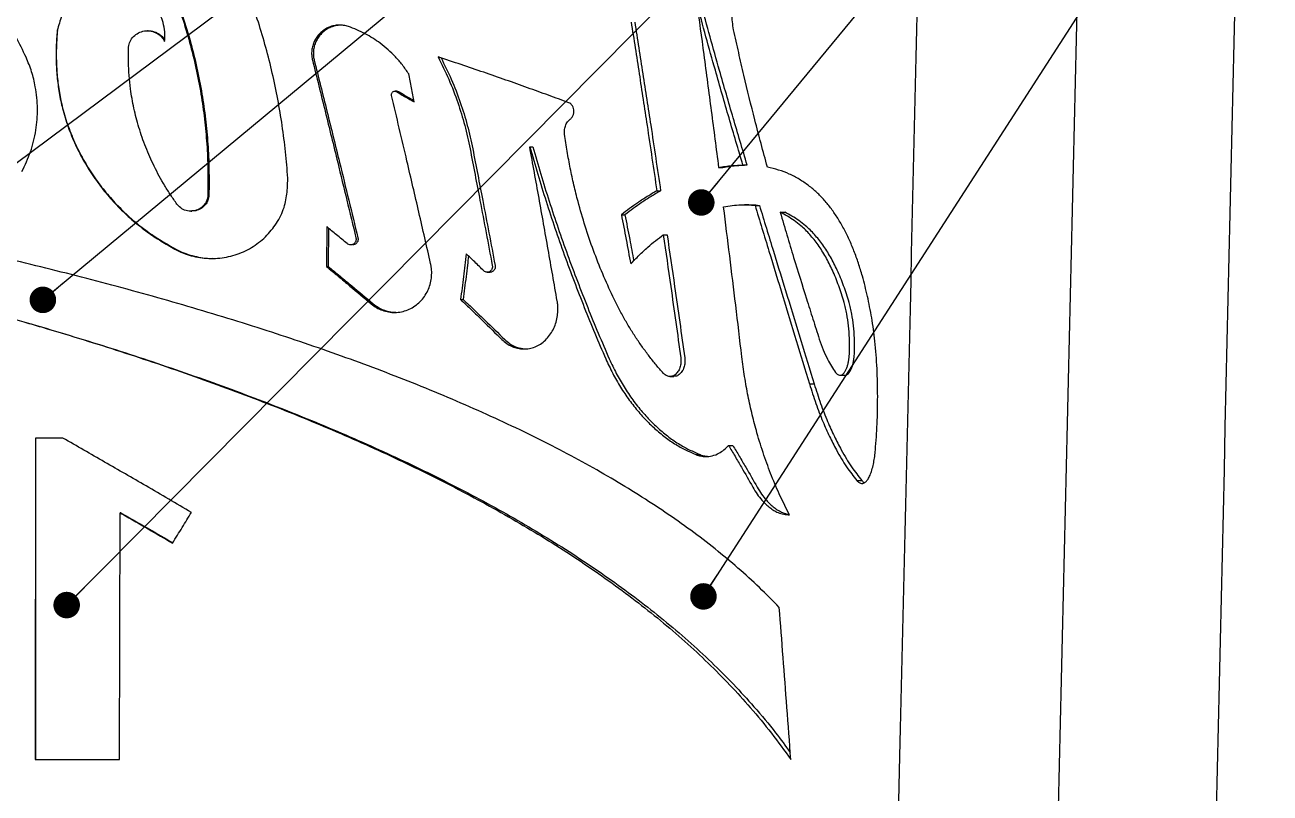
# Model space of a CAD drawing. Header units: millimetres. Extents: x 8 to 871, y 8 to 585.
# Drawn here: x 117.36 to 164.28, y 249.87 to 278.83 of the extents above; entities that cross this region are included whole.
import ezdxf

# ---------------------------------------------------------------- set-up
doc = ezdxf.new("R2010")
doc.units = ezdxf.units.MM
doc.layers.add('OUTLINE', color=7, linetype='Continuous', lineweight=25)
doc.layers.add('TEXT', color=2, linetype='Continuous')
doc.dimstyles.new('SLDDIMSTYLE19', dxfattribs={"dimtxt": 0.18, "dimasz": 1, "dimexe": 0, "dimexo": 0.0625, "dimgap": 0, "dimtad": 0, "dimtih": 1, "dimtoh": 1, "dimdec": 0, "dimrnd": 1e-09, "dimzin": 0, "dimdsep": 46, "dimtxsty": 'Standard', "dimblk1": 'DOT', "dimblk2": 'DOT', "dimsah": 1, "dimcen": 0.09, "dimadec": 0, "dimazin": 0, "dimtfac": 1, "dimtdec": 0, "dimtofl": 0, "dimtmove": 0, "dimatfit": 3, "dimldrblk": 'DOT', "dimfxl": 0, "dimfrac": 2, "dimtolj": 1, "dimtzin": 0, "dimarcsym": 0})

# ---------------------------------------------------------------- blocks, each defined once
blk = doc.blocks.new('_Dot')
at = {"color": 0, "linetype": 'ByBlock', "lineweight": -2}
blk.add_line((-0.5, 0), (-1, 0), dxfattribs=at)
at = {"color": 0, "linetype": 'ByBlock', "const_width": 0.5}
blk.add_lwpolyline([(-0.25, 0, 1), (0.25, 0, 1)], format="xyb", close=True, dxfattribs=at)

msp = doc.modelspace()

# ---------------------------------------------------------------- linework, layer by layer
at = {"layer": 'OUTLINE'}
for p, q in [((118.57731, 278.62098), (118.58456, 278.62098)), ((122.00108, 278.60653), (121.97334, 278.60653)), ((131.37765, 276.329), (131.30464, 276.329)), ((131.35332, 276.31349), (131.43679, 276.31349)), ((136.38105, 274.23592), (136.49467, 274.23592)), ((144.412, 273.548), (144.57367, 273.548)), ((143.49648, 273.45293), (143.65268, 273.45293)), ((124.25398, 272.41501), (124.29522, 272.41501)), ((141.17044, 272.57072), (141.31283, 272.57072)), ((123.61222, 271.80618), (123.64989, 271.80618)), ((139.83433, 271.67285), (139.96882, 271.67285)), ((144.63361, 272.04826), (144.46786, 272.04826)), ((144.86881, 272.02561), (145.03338, 272.02561)), ((145.81837, 271.76209), (145.98865, 271.76209)), ((128.7306, 271.22215), (128.71877, 269.72215)), ((128.79822, 271.16623), (128.78683, 269.72215)), ((141.41332, 270.91382), (141.55733, 270.91382)), ((123.01514, 270.37132), (123.04901, 270.37132)), ((128.71877, 269.72215), (128.78683, 269.72215)), ((134.78108, 269.50018), (134.88994, 269.50018)), ((133.77726, 268.47679), (133.87572, 268.47679)), ((141.66507, 265.57339), (141.81216, 265.57339)), ((148.07028, 265.62051), (148.25615, 265.62051)), ((146.91952, 265.29334), (147.09719, 265.29334)), ((117.75469, 263.2498), (117.75135, 251.1352)), ((117.75707, 263.2498), (117.75373, 251.1352)), ((118.79509, 263.2498), (117.75469, 263.2498)), ((143.8717, 262.97288), (144.0313, 262.97288)), ((142.64697, 262.62742), (142.79924, 262.62742)), ((148.70144, 261.65398), (148.8903, 261.65398)), ((120.92827, 251.1352), (120.95162, 260.43519)), ((120.97329, 260.43519), (120.95162, 260.43519)), ((117.75135, 251.1352), (120.92827, 251.1352))]:
    msp.add_line(p, q, dxfattribs=at)
for centre, start_param, end_param in [((-10694.3011, 298.35931), 4.71703108, 4.71957746), ((11015.12783, 298.35931), 1.57698947, 1.57953588)]:
    msp.add_ellipse(centre, major_axis=(1011.06361, 40487.50552), ratio=0.26786611, start_param=start_param, end_param=end_param, dxfattribs=at)
for points, knots in [([(151.88258, 318.71755), (151.62193, 307.47335), (151.10063, 284.98495), (150.30119, 250.49081), (149.76237, 227.24091), (149.48414, 215.23521)], [0, 0, 0, 0, 0.32597428, 0.65194879, 1, 1, 1, 1]), ([(127.26666, 273.04817), (127.2397, 273.38038), (127.18577, 274.04475), (127.06033, 275.0384), (126.89417, 276.02726), (126.68871, 277.00803), (126.44442, 277.9769), (126.1613, 278.93459), (125.83858, 279.88129), (125.46688, 280.8406), (125.04353, 281.80746), (124.56518, 282.77805), (124.04148, 283.73241), (123.4672, 284.66516), (122.84825, 285.5775), (122.40789, 286.16681), (122.18773, 286.46143)], [0, 0, 0, 0, 0.06840575, 0.13680329, 0.20563912, 0.27447487, 0.34289511, 0.41131519, 0.48020388, 0.54909269, 0.62354696, 0.69803846, 0.77249222, 0.84830352, 0.92416223, 1, 1, 1, 1]), ([(117.4053, 277.60763), (117.27999, 277.8687), (117.0285, 278.39265), (116.60972, 279.0709), (116.19129, 279.6594), (115.78325, 280.16357), (115.34522, 280.64757), (115.02863, 280.94826), (114.87005, 281.09888)], [0, 0, 0, 0, 0.19991056, 0.40121884, 0.54952696, 0.69838297, 0.84891042, 1, 1, 1, 1]), ([(144.06477, 278.64635), (144.04744, 278.74299), (144.01277, 278.93626), (143.99871, 279.24103), (144.01498, 279.546), (144.0622, 279.84324), (144.13876, 280.12362), (144.23286, 280.3606), (144.33514, 280.55754), (144.40618, 280.66046), (144.44171, 280.71192)], [0, 0, 0, 0, 0.13308949, 0.266162, 0.39931811, 0.5324784, 0.66447308, 0.79649565, 0.89824213, 1, 1, 1, 1]), ([(122.62489, 278.2007), (122.63106, 278.32254), (122.64342, 278.5662), (122.57764, 278.91209), (122.45989, 279.22418), (122.29961, 279.49883), (122.09634, 279.74271), (121.85341, 279.95497), (121.5741, 280.12641), (121.26108, 280.25631), (120.92468, 280.33503), (120.57146, 280.35854), (120.21682, 280.32123), (119.86817, 280.22595), (119.53737, 280.07333), (119.2579, 279.88063), (119.03681, 279.66197), (118.8716, 279.42968), (118.74994, 279.17024), (118.65633, 278.89807), (118.60365, 278.71335), (118.57731, 278.62098)], [0, 0, 0, 0, 0.058410583, 0.116809204, 0.167642736, 0.218479854, 0.269426788, 0.320374136, 0.373811507, 0.427266268, 0.483636391, 0.540004272, 0.597341243, 0.654690714, 0.713217613, 0.771695362, 0.816823454, 0.861910417, 0.907776678, 0.953881893, 1, 1, 1, 1]), ([(122.94309, 280.06665), (123.05826, 279.7549), (123.28884, 279.13078), (123.57205, 278.17307), (123.81118, 277.20237), (123.99716, 276.23683), (124.13197, 275.2792), (124.22221, 274.33043), (124.26125, 273.37454), (124.25641, 272.73489), (124.25398, 272.41501)], [0, 0, 0, 0, 0.12779155, 0.25584313, 0.38366427, 0.51181631, 0.63328212, 0.75475088, 0.87735464, 1, 1, 1, 1]), ([(122.97631, 280.06665), (123.09209, 279.75514), (123.32389, 279.13148), (123.60873, 278.17426), (123.8493, 277.20391), (124.03647, 276.23846), (124.17223, 275.28067), (124.26313, 274.33148), (124.3025, 273.3751), (124.29765, 272.73508), (124.29522, 272.41501)], [0, 0, 0, 0, 0.12775869, 0.25577948, 0.38356812, 0.51169088, 0.63318031, 0.75467322, 0.87731547, 1, 1, 1, 1]), ([(142.67348, 279.65852), (142.76193, 279.00961), (142.9471, 277.65098), (143.22176, 275.58246), (143.4049, 274.16277), (143.49647, 273.45293)], [0, 0, 0, 0, 0.31373532, 0.65686567, 1, 1, 1, 1]), ([(144.412, 273.548), (144.23747, 274.1374), (143.88838, 275.31622), (143.42489, 276.9324), (143.01936, 278.38002), (142.78879, 279.23231), (142.67348, 279.65852)], [0, 0, 0, 0, 0.29438467, 0.58877629, 0.79435355, 1, 1, 1, 1]), ([(144.57367, 273.548), (144.39825, 274.13663), (144.04741, 275.31391), (143.58116, 276.92934), (143.17282, 278.37772), (142.94037, 279.23154), (142.82412, 279.65852)], [0, 0, 0, 0, 0.294049568, 0.588106365, 0.794018158, 1, 1, 1, 1]), ([(129.54832, 278.76636), (129.48908, 278.78311), (129.3706, 278.81662), (129.18523, 278.826), (129.0008, 278.80356), (128.82225, 278.74834), (128.65545, 278.66149), (128.50652, 278.54747), (128.38026, 278.40875), (128.28095, 278.25346), (128.21088, 278.08491), (128.17037, 277.91191), (128.16013, 277.73717), (128.17285, 277.60044), (128.19026, 277.52323), (128.19515, 277.50158)], [0, 0, 0, 0, 0.08473837, 0.16947338, 0.25425003, 0.33902009, 0.42292552, 0.50681006, 0.58803169, 0.66923251, 0.7464542, 0.82366201, 0.89744776, 0.9712423, 1, 1, 1, 1]), ([(129.23214, 278.81793), (129.17712, 278.81303), (129.05986, 278.80258), (128.8865, 278.74626), (128.71795, 278.65868), (128.56791, 278.54293), (128.44114, 278.4026), (128.34213, 278.24607), (128.2729, 278.07667), (128.23362, 277.90363), (128.22469, 277.72936), (128.2382, 277.59561), (128.25528, 277.52098), (128.25972, 277.50158)], [0, 0, 0, 0, 0.09224478, 0.19659013, 0.29982307, 0.4030257, 0.50250433, 0.6019538, 0.69593657, 0.78990126, 0.87925668, 0.96862299, 1, 1, 1, 1]), ([(131.82173, 276.98514), (131.74475, 277.09741), (131.59016, 277.32285), (131.32785, 277.62468), (131.04705, 277.89771), (130.76148, 278.12996), (130.47108, 278.32966), (130.17763, 278.49914), (129.87049, 278.64762), (129.65571, 278.72678), (129.54832, 278.76636)], [0, 0, 0, 0, 0.13630494, 0.27370519, 0.40354501, 0.53429709, 0.64947932, 0.76466085, 0.8823273, 1, 1, 1, 1]), ([(140.20235, 278.93472), (140.30337, 278.28579), (140.50541, 276.98792), (140.82895, 274.86661), (141.04797, 273.39414), (141.17044, 272.57072)], [0, 0, 0, 0, 0.30593602, 0.6118719, 1, 1, 1, 1]), ([(140.33836, 278.93472), (140.44001, 278.28599), (140.64331, 276.98853), (140.96898, 274.86722), (141.18948, 273.39454), (141.31283, 272.57072)], [0, 0, 0, 0, 0.30584091, 0.6116815, 1, 1, 1, 1]), ([(118.57731, 278.62098), (118.56272, 278.41871), (118.53347, 278.01339), (118.53464, 277.40304), (118.57356, 276.79386), (118.65695, 276.19021), (118.7987, 275.55543), (119.01133, 274.8957), (119.29802, 274.21773), (119.64335, 273.56785), (120.03565, 272.96445), (120.46855, 272.40939), (120.93411, 271.90136), (121.43846, 271.4334), (121.95718, 271.02267), (122.48881, 270.67581), (122.83965, 270.47284), (123.01514, 270.37132)], [0, 0, 0, 0, 0.0609576, 0.122156752, 0.183356719, 0.244398896, 0.305224292, 0.378753815, 0.452583314, 0.526424303, 0.599969643, 0.669038183, 0.738339698, 0.807631252, 0.876686299, 0.938318355, 1, 1, 1, 1]), ([(118.58456, 278.62098), (118.56995, 278.41991), (118.54065, 278.01697), (118.54139, 277.41021), (118.57964, 276.80458), (118.66207, 276.2044), (118.80255, 275.57308), (119.01352, 274.91677), (119.29813, 274.24211), (119.64098, 273.59529), (120.03063, 272.99404), (120.46109, 272.44044), (120.9245, 271.93322), (121.42636, 271.46557), (121.95, 271.04744), (122.49676, 270.68907), (122.86487, 270.47727), (123.04901, 270.37132)], [0, 0, 0, 0, 0.06049596, 0.12123131, 0.18196719, 0.24254613, 0.30291038, 0.37592861, 0.44924327, 0.5225709, 0.59560668, 0.66434664, 0.73331517, 0.80228065, 0.87101655, 0.93547883, 1, 1, 1, 1]), ([(121.25872, 277.93759), (121.26837, 278.01229), (121.28766, 278.16166), (121.40861, 278.35819), (121.58391, 278.5096), (121.80623, 278.60072), (122.0124, 278.61377), (122.17599, 278.58248), (122.29443, 278.53833), (122.40236, 278.47379), (122.52577, 278.37031), (122.58599, 278.26726), (122.62489, 278.2007)], [0, 0, 0, 0, 0.11795705, 0.23588971, 0.35518392, 0.48050569, 0.61134811, 0.67850422, 0.74565034, 0.8121794, 0.87869287, 1, 1, 1, 1]), ([(122.00083, 278.60404), (122.02591, 278.60436), (122.0936, 278.60522), (122.20222, 278.5826), (122.32227, 278.53934), (122.43145, 278.47416), (122.54314, 278.38311), (122.5952, 278.29591), (122.62538, 278.24537)], [0, 0, 0, 0, 0.0991419, 0.26768606, 0.43620223, 0.60308066, 0.76991219, 1, 1, 1, 1]), ([(145.3357, 273.46648), (145.25541, 273.76121), (145.09477, 274.35079), (144.79578, 275.50186), (144.51378, 276.64654), (144.25202, 277.78394), (144.1272, 278.35884), (144.06477, 278.64635)], [0, 0, 0, 0, 0.17544211, 0.35095853, 0.67518909, 0.83755971, 1, 1, 1, 1]), ([(123.08968, 272.07004), (123.01019, 272.18342), (122.85123, 272.41015), (122.55331, 272.88019), (122.22903, 273.47833), (121.90308, 274.21495), (121.65005, 274.94614), (121.46046, 275.68154), (121.34179, 276.33625), (121.28316, 276.92037), (121.26203, 277.42873), (121.25982, 277.76798), (121.25872, 277.93759)], [0, 0, 0, 0, 0.06668547, 0.13335867, 0.26761267, 0.39311033, 0.51947379, 0.63804511, 0.75661113, 0.83767646, 0.91883939, 1, 1, 1, 1]), ([(117.2442, 273.30159), (117.30579, 273.42237), (117.42896, 273.66392), (117.57675, 274.04754), (117.69495, 274.44503), (117.77822, 274.85146), (117.82609, 275.25959), (117.83945, 275.67049), (117.81727, 276.0852), (117.75056, 276.55254), (117.62634, 277.06719), (117.47933, 277.42663), (117.4053, 277.60763)], [0, 0, 0, 0, 0.09106467, 0.18212816, 0.27581007, 0.36949083, 0.46057646, 0.55166162, 0.64548277, 0.73930499, 0.86871953, 1, 1, 1, 1]), ([(128.19515, 277.50158), (128.35446, 276.85802), (128.67308, 275.57089), (129.22061, 273.33699), (129.60505, 271.7465), (129.83389, 270.79973)], [0, 0, 0, 0, 0.28812062, 0.57624119, 1, 1, 1, 1]), ([(128.25972, 277.50158), (128.41995, 276.85828), (128.7404, 275.57167), (129.2913, 273.33777), (129.67819, 271.74702), (129.90858, 270.79973)], [0, 0, 0, 0, 0.28800379, 0.57600789, 1, 1, 1, 1]), ([(137.84797, 275.8936), (137.59409, 275.98788), (137.08612, 276.17652), (136.29643, 276.46187), (135.48471, 276.74974), (134.64881, 277.04029), (133.79767, 277.33117), (133.21759, 277.52523), (132.92743, 277.6223)], [0, 0, 0, 0, 0.16353821, 0.32720007, 0.49506424, 0.66306237, 0.83146375, 1, 1, 1, 1]), ([(132.92743, 277.6223), (133.06626, 277.34291), (133.34391, 276.78414), (133.6725, 275.91737), (133.94299, 275.04246), (134.06911, 274.45267), (134.13235, 274.15692)], [0, 0, 0, 0, 0.256960972, 0.513923996, 0.756253424, 1, 1, 1, 1]), ([(133.038, 277.58518), (133.17125, 277.31842), (133.44389, 276.77264), (133.76917, 275.919), (134.04171, 275.04377), (134.1688, 274.45311), (134.23254, 274.15692)], [0, 0, 0, 0, 0.248250035, 0.507915414, 0.753231858, 1, 1, 1, 1]), ([(132.0242, 275.922), (132.00731, 276.01089), (131.97353, 276.18865), (131.90608, 276.54303), (131.85543, 276.80853), (131.82173, 276.98514)], [0, 0, 0, 0, 0.25080569, 0.50161061, 1, 1, 1, 1]), ([(131.17508, 276.17005), (131.17324, 276.18419), (131.16954, 276.21247), (131.18069, 276.25433), (131.20296, 276.28962), (131.23498, 276.3157), (131.27376, 276.32962), (131.31547, 276.33), (131.34084, 276.31893), (131.35332, 276.31349)], [0, 0, 0, 0, 0.14028877, 0.28071706, 0.41822026, 0.55723085, 0.70378727, 0.8543468, 1, 1, 1, 1]), ([(132.64782, 269.83153), (132.50039, 270.47528), (132.20553, 271.76278), (131.71531, 273.87565), (131.36943, 275.34465), (131.17508, 276.17005)], [0, 0, 0, 0, 0.30464727, 0.60929465, 1, 1, 1, 1]), ([(131.35332, 276.31349), (131.41265, 276.27903), (131.53132, 276.2101), (131.75522, 276.07961), (131.91912, 275.98357), (132.0242, 275.922)], [0, 0, 0, 0, 0.26411993, 0.52823829, 1, 1, 1, 1]), ([(131.37712, 276.32715), (131.38405, 276.32756), (131.40481, 276.32878), (131.424, 276.31961), (131.43679, 276.31349)], [0, 0, 0, 0, 0.33355685, 1, 1, 1, 1]), ([(131.43679, 276.31349), (131.49619, 276.27919), (131.61501, 276.21058), (131.80737, 276.09917), (131.9398, 276.02205), (132.01332, 275.97923)], [0, 0, 0, 0, 0.307896, 0.61579128, 1, 1, 1, 1]), ([(137.90785, 275.27498), (137.9335, 275.2989), (137.98484, 275.34679), (138.03228, 275.45294), (138.04932, 275.56789), (138.0346, 275.68003), (137.99176, 275.77777), (137.92766, 275.85379), (137.87394, 275.88063), (137.84797, 275.8936)], [0, 0, 0, 0, 0.15015457, 0.30051258, 0.44543955, 0.58463678, 0.72346107, 0.86635856, 1, 1, 1, 1]), ([(137.69272, 274.70722), (137.68947, 274.76743), (137.68295, 274.88784), (137.73484, 275.06171), (137.81432, 275.19347), (137.88099, 275.25157), (137.90785, 275.27498)], [0, 0, 0, 0, 0.2709707, 0.54190903, 0.81542098, 1, 1, 1, 1]), ([(139.51056, 268.59105), (139.38127, 268.87306), (139.12232, 269.43788), (138.77772, 270.32352), (138.46545, 271.23297), (138.22555, 272.0592), (138.04259, 272.79065), (137.90451, 273.42101), (137.79051, 274.06115), (137.72532, 274.49184), (137.69272, 274.70722)], [0, 0, 0, 0, 0.15063499, 0.30170095, 0.45237378, 0.60357016, 0.70237627, 0.80117848, 0.90057625, 1, 1, 1, 1]), ([(134.13235, 274.15692), (134.25725, 273.50828), (134.46076, 272.45148), (134.73953, 270.98642), (134.89353, 270.17), (134.97052, 269.76178)], [0, 0, 0, 0, 0.4427688, 0.72138389, 1, 1, 1, 1]), ([(134.23254, 274.15692), (134.3582, 273.50849), (134.56297, 272.45179), (134.84352, 270.98673), (134.99854, 270.1701), (135.07604, 269.76178)], [0, 0, 0, 0, 0.44262826, 0.72131365, 1, 1, 1, 1]), ([(137.41685, 268.41699), (137.30325, 269.06576), (137.0766, 270.36005), (136.73129, 272.29969), (136.4978, 273.59051), (136.38105, 274.23592)], [0, 0, 0, 0, 0.334451838, 0.667224244, 1, 1, 1, 1]), ([(136.38105, 274.23592), (136.48013, 273.89136), (136.67829, 273.20227), (136.99468, 272.17818), (137.32998, 271.1644), (137.6822, 270.15837), (138.05089, 269.16151), (138.43547, 268.17412), (138.83278, 267.19731), (139.10838, 266.55731), (139.24622, 266.2372)], [0, 0, 0, 0, 0.12426989, 0.24853243, 0.373076, 0.4976193, 0.62301358, 0.74848757, 0.8742023, 1, 1, 1, 1]), ([(136.49467, 274.23592), (136.59441, 273.89124), (136.79387, 273.20191), (137.11233, 272.17758), (137.44977, 271.16366), (137.80422, 270.15757), (138.17521, 269.16075), (138.56214, 268.1735), (138.96183, 267.19693), (139.23903, 266.55718), (139.37768, 266.2372)], [0, 0, 0, 0, 0.12426368, 0.24852024, 0.37306, 0.49759963, 0.62299753, 0.74847559, 0.87419597, 1, 1, 1, 1]), ([(143.49648, 273.45293), (143.58033, 273.46757), (143.74803, 273.49685), (144.05519, 273.53409), (144.27376, 273.54261), (144.412, 273.548)], [0, 0, 0, 0, 0.2687648, 0.53752967, 1, 1, 1, 1]), ([(143.65268, 273.45293), (143.73654, 273.46749), (143.90425, 273.49661), (144.21328, 273.53399), (144.43365, 273.54256), (144.57367, 273.548)], [0, 0, 0, 0, 0.267174793, 0.53435046, 1, 1, 1, 1]), ([(149.26601, 267.78652), (149.21477, 268.05925), (149.1123, 268.60468), (148.94015, 269.28325), (148.76719, 269.84742), (148.60089, 270.30971), (148.4168, 270.74765), (148.2138, 271.15902), (147.99135, 271.54238), (147.74838, 271.89784), (147.48391, 272.22324), (147.1975, 272.5167), (146.88309, 272.78177), (146.53906, 273.0139), (146.16237, 273.21373), (145.76203, 273.36071), (145.47784, 273.43122), (145.3357, 273.46648)], [0, 0, 0, 0, 0.0873473, 0.17468448, 0.23444668, 0.29425385, 0.35401684, 0.41501482, 0.47606057, 0.53706044, 0.59982839, 0.66264755, 0.72541519, 0.7935318, 0.86164753, 0.93080383, 1, 1, 1, 1]), ([(123.01514, 270.37132), (123.11438, 270.32269), (123.31316, 270.22528), (123.62839, 270.12251), (123.95345, 270.05208), (124.28624, 270.02004), (124.62204, 270.02554), (124.9552, 270.06899), (125.28125, 270.15119), (125.59624, 270.27039), (125.89439, 270.4247), (126.17085, 270.61375), (126.4231, 270.83314), (126.64818, 271.07895), (126.8437, 271.34767), (127.00619, 271.6363), (127.12718, 271.93286), (127.20091, 272.23242), (127.23996, 272.52619), (127.25726, 272.79877), (127.26382, 272.97282), (127.26666, 273.04817)], [0, 0, 0, 0, 0.05412889, 0.10842497, 0.16255684, 0.21778639, 0.2731911, 0.32842151, 0.38389702, 0.43954865, 0.4950124, 0.54972153, 0.60461904, 0.65933961, 0.71300534, 0.7668379, 0.82039876, 0.86796961, 0.91576113, 0.96353436, 1, 1, 1, 1]), ([(124.25398, 272.41501), (124.24535, 272.34687), (124.22809, 272.21057), (124.11941, 272.03133), (123.96196, 271.89351), (123.76251, 271.81112), (123.54003, 271.79732), (123.32236, 271.85957), (123.17268, 271.96572), (123.10789, 272.04716), (123.08968, 272.07004)], [0, 0, 0, 0, 0.127830283, 0.255667212, 0.384467284, 0.519500211, 0.659758666, 0.803069741, 0.944666567, 1, 1, 1, 1]), ([(124.29522, 272.41501), (124.2866, 272.3472), (124.26937, 272.21158), (124.16103, 272.03253), (124.00385, 271.89659), (123.82499, 271.81526), (123.70152, 271.81437), (123.64939, 271.81399)], [0, 0, 0, 0, 0.20605809, 0.41210528, 0.62027291, 0.8396668, 1, 1, 1, 1]), ([(141.17044, 272.57072), (141.05063, 272.50113), (140.81099, 272.36197), (140.36371, 272.07202), (140.03993, 271.82788), (139.83433, 271.67285)], [0, 0, 0, 0, 0.26740569, 0.53481271, 1, 1, 1, 1]), ([(141.31283, 272.57072), (141.19292, 272.5015), (140.95309, 272.36306), (140.50319, 272.07334), (140.17683, 271.82875), (139.96882, 271.67285)], [0, 0, 0, 0, 0.26612229, 0.53224573, 1, 1, 1, 1]), ([(145.78134, 256.86635), (145.53623, 257.11711), (145.0457, 257.61897), (144.23652, 258.35292), (143.37471, 259.07263), (142.4565, 259.77568), (141.49489, 260.45401), (140.49214, 261.10832), (139.45196, 261.74015), (138.36484, 262.35656), (137.22155, 262.9632), (136.02164, 263.55963), (134.7658, 264.1456), (133.46835, 264.71514), (132.14903, 265.26102), (130.81137, 265.78391), (129.45924, 266.28474), (128.07823, 266.77023), (126.65618, 267.24525), (125.19424, 267.70928), (123.69447, 268.16197), (122.17608, 268.59824), (120.64855, 269.01636), (119.11481, 269.41652), (117.57798, 269.79918), (116.03635, 270.16565), (114.47509, 270.52029), (112.89688, 270.86154), (111.30579, 271.1887), (109.72381, 271.50034), (108.68255, 271.69518), (108.16222, 271.79255)], [0, 0, 0, 0, 0.034956578, 0.069957781, 0.104972103, 0.139969757, 0.174923433, 0.208718882, 0.242543199, 0.27636666, 0.310160998, 0.34495049, 0.379773422, 0.414595467, 0.449383767, 0.482844459, 0.516336579, 0.549827991, 0.583287707, 0.617830532, 0.652409548, 0.686987865, 0.721529686, 0.755690142, 0.78988707, 0.824083393, 0.858243048, 0.893661309, 0.929121529, 0.964581737, 1, 1, 1, 1]), ([(139.83433, 271.67285), (139.86398, 271.51749), (139.92326, 271.20677), (140.04058, 270.58865), (140.12763, 270.12588), (140.18545, 269.81847)], [0, 0, 0, 0, 0.25134856, 0.50269624, 1, 1, 1, 1]), ([(139.96882, 271.67285), (139.99864, 271.51756), (140.05828, 271.20698), (140.16891, 270.62792), (140.24915, 270.20414), (140.29998, 269.93567)], [0, 0, 0, 0, 0.26818828, 0.53637695, 1, 1, 1, 1]), ([(143.68512, 271.96715), (143.79496, 271.98679), (144.01462, 272.02607), (144.32075, 272.04856), (144.60617, 272.05002), (144.7812, 272.03375), (144.86881, 272.02561)], [0, 0, 0, 0, 0.2695907, 0.53918384, 0.76934642, 1, 1, 1, 1]), ([(144.37248, 266.3166), (144.29569, 266.96578), (144.1459, 268.23221), (143.91663, 270.11572), (143.76229, 271.35), (143.68512, 271.96715)], [0, 0, 0, 0, 0.34463796, 0.67231728, 1, 1, 1, 1]), ([(144.63185, 272.04571), (144.67667, 272.04629), (144.81297, 272.04804), (144.94486, 272.03462), (145.03338, 272.02561)], [0, 0, 0, 0, 0.3288642, 1, 1, 1, 1]), ([(144.86881, 272.02561), (145.0442, 271.44745), (145.39498, 270.29112), (145.91499, 268.5941), (146.42646, 266.92422), (146.75512, 265.83712), (146.91952, 265.29334)], [0, 0, 0, 0, 0.25123473, 0.50247814, 0.75113313, 1, 1, 1, 1]), ([(145.03338, 272.02561), (145.20962, 271.44831), (145.56211, 270.29368), (146.08519, 268.59747), (146.60021, 266.92667), (146.93148, 265.83794), (147.09719, 265.29334)], [0, 0, 0, 0, 0.25080623, 0.50162104, 0.75070313, 1, 1, 1, 1]), ([(145.81837, 271.76209), (145.90214, 271.47635), (146.06971, 270.90474), (146.40036, 269.81233), (146.7281, 268.75523), (147.05131, 267.73557), (147.21152, 267.23457), (147.29164, 266.98401)], [0, 0, 0, 0, 0.17286519, 0.34580602, 0.67257016, 0.83624421, 1, 1, 1, 1]), ([(148.22764, 268.36462), (148.1953, 268.47221), (148.13062, 268.68737), (147.98943, 269.10246), (147.79545, 269.5761), (147.53581, 270.08892), (147.25203, 270.53776), (146.93985, 270.92978), (146.63782, 271.23252), (146.35141, 271.45483), (146.09097, 271.61767), (145.90924, 271.71395), (145.81837, 271.76209)], [0, 0, 0, 0, 0.06444647, 0.12887659, 0.25862827, 0.38155166, 0.50532606, 0.6273133, 0.74930247, 0.83280384, 0.91640596, 1, 1, 1, 1]), ([(148.41277, 268.36462), (148.3802, 268.47229), (148.31506, 268.68759), (148.1729, 269.10285), (147.97747, 269.57691), (147.71587, 270.09023), (147.42993, 270.53932), (147.11569, 270.93118), (146.81197, 271.23349), (146.52411, 271.45538), (146.26246, 271.61792), (146.07992, 271.71404), (145.98865, 271.76209)], [0, 0, 0, 0, 0.06438106, 0.12874553, 0.2583667, 0.38146426, 0.50541449, 0.62739547, 0.74937833, 0.832855, 0.91643138, 1, 1, 1, 1]), ([(129.50282, 270.58192), (129.43567, 270.63783), (129.30138, 270.74966), (129.04425, 270.96307), (128.85359, 271.12056), (128.7306, 271.22215)], [0, 0, 0, 0, 0.26196678, 0.52393364, 1, 1, 1, 1]), ([(129.83389, 270.79973), (129.83717, 270.77711), (129.84372, 270.73188), (129.82628, 270.66394), (129.79047, 270.60478), (129.73724, 270.55995), (129.67168, 270.53476), (129.60022, 270.53373), (129.54224, 270.55316), (129.51257, 270.57481), (129.50282, 270.58192)], [0, 0, 0, 0, 0.12589539, 0.25175274, 0.37927647, 0.51035248, 0.64602233, 0.78593983, 0.92968465, 1, 1, 1, 1]), ([(129.90858, 270.79973), (129.91187, 270.77724), (129.91845, 270.73227), (129.90119, 270.66473), (129.86564, 270.60553), (129.81258, 270.56136), (129.75664, 270.53675), (129.72, 270.53786), (129.70633, 270.53827)], [0, 0, 0, 0, 0.17260758, 0.34515994, 0.52008535, 0.7005776, 0.8883463, 1, 1, 1, 1]), ([(140.18545, 269.81847), (140.29115, 269.92892), (140.50253, 270.14983), (140.81576, 270.43744), (141.11942, 270.6939), (141.31528, 270.84046), (141.41332, 270.91382)], [0, 0, 0, 0, 0.26750644, 0.5350144, 0.76724102, 1, 1, 1, 1]), ([(141.41332, 270.91382), (141.50719, 270.26473), (141.66601, 269.16663), (141.88527, 267.61939), (142.01051, 266.72123), (142.07313, 266.27215)], [0, 0, 0, 0, 0.41954261, 0.70977045, 1, 1, 1, 1]), ([(141.55733, 270.91382), (141.6518, 270.26493), (141.81166, 269.16693), (142.0324, 267.61969), (142.15851, 266.72133), (142.22157, 266.27215)], [0, 0, 0, 0, 0.4194126, 0.70970551, 1, 1, 1, 1]), ([(123.04901, 270.37132), (123.14832, 270.32296), (123.34723, 270.22608), (123.66243, 270.12312), (123.98845, 270.05432), (124.25159, 270.02288), (124.40539, 270.02723), (124.44646, 270.0284)], [0, 0, 0, 0, 0.22677368, 0.45423358, 0.68102252, 0.91480012, 1, 1, 1, 1]), ([(108.82926, 269.799), (109.34259, 269.68196), (110.37011, 269.44766), (111.92748, 269.07256), (113.49182, 268.67956), (115.05884, 268.26703), (116.57045, 267.84959), (118.02406, 267.42924), (119.41855, 267.00855), (120.80421, 266.57214), (122.19121, 266.11587), (123.57686, 265.63898), (124.95853, 265.14093), (126.32026, 264.62639), (127.65012, 264.09908), (128.94646, 263.5592), (130.2083, 263.00715), (131.44217, 262.43941), (132.65607, 261.8511), (133.8473, 261.24157), (135.01359, 260.61038), (136.14296, 259.96292), (137.24669, 259.2914), (138.32159, 258.59482), (139.36498, 257.87245), (140.36266, 257.13281), (141.32094, 256.36989), (142.23734, 255.58294), (143.11008, 254.77157), (143.93122, 253.94236), (144.72904, 253.06234), (145.50014, 252.1281), (145.97757, 251.46617), (146.21629, 251.1352)], [0, 0, 0, 0, 0.033757314, 0.067572192, 0.101407159, 0.135223407, 0.168981866, 0.199278202, 0.229601121, 0.259924606, 0.290221738, 0.321389344, 0.352584424, 0.383780215, 0.414948814, 0.445487236, 0.476050011, 0.506613455, 0.537152847, 0.568478569, 0.599828801, 0.631179866, 0.662506737, 0.694973774, 0.727465998, 0.759959253, 0.792427651, 0.82569863, 0.858994265, 0.892290979, 0.925563446, 0.962781275, 1, 1, 1, 1]), ([(130.40353, 268.31489), (130.46998, 268.26446), (130.60289, 268.16359), (130.82775, 268.06127), (131.06316, 267.99917), (131.30606, 267.98026), (131.54933, 268.00663), (131.78656, 268.0772), (132.00888, 268.19202), (132.20857, 268.34545), (132.3789, 268.53388), (132.51468, 268.7469), (132.61277, 268.97997), (132.67245, 269.22132), (132.69245, 269.46657), (132.68021, 269.67066), (132.65612, 269.79029), (132.64782, 269.83153)], [0, 0, 0, 0, 0.07012494, 0.14026179, 0.21032533, 0.28039231, 0.35179423, 0.42319129, 0.49466482, 0.56612458, 0.63564244, 0.70514436, 0.77179206, 0.83842924, 0.90238812, 0.96635041, 1, 1, 1, 1]), ([(133.98621, 270.19804), (133.96879, 270.05446), (133.93395, 269.76731), (133.86431, 269.19356), (133.81207, 268.76338), (133.77726, 268.47679)], [0, 0, 0, 0, 0.25024667, 0.50049313, 1, 1, 1, 1]), ([(134.07536, 270.11245), (134.06132, 269.99741), (134.02978, 269.73882), (133.96325, 269.1936), (133.91072, 268.76341), (133.87572, 268.47679)], [0, 0, 0, 0, 0.21098754, 0.47430415, 1, 1, 1, 1]), ([(134.65681, 269.55169), (134.59871, 269.60804), (134.48252, 269.72074), (134.25935, 269.9362), (134.09339, 270.09529), (133.98621, 270.19804)], [0, 0, 0, 0, 0.26152179, 0.5230472, 1, 1, 1, 1]), ([(128.71877, 269.72215), (128.86744, 269.59917), (129.16478, 269.35321), (129.72791, 268.88416), (130.13873, 268.538), (130.40353, 268.31489)], [0, 0, 0, 0, 0.2622387, 0.52447708, 1, 1, 1, 1]), ([(128.78683, 269.72215), (128.93584, 269.59963), (129.23386, 269.35459), (129.8004, 268.88554), (130.21426, 268.53892), (130.48176, 268.31489)], [0, 0, 0, 0, 0.26125602, 0.52251283, 1, 1, 1, 1]), ([(134.97052, 269.76178), (134.97275, 269.73819), (134.97722, 269.69098), (134.95805, 269.62161), (134.92188, 269.56294), (134.87037, 269.52022), (134.80842, 269.498), (134.74197, 269.50061), (134.69031, 269.52283), (134.66457, 269.545), (134.65681, 269.55169)], [0, 0, 0, 0, 0.12904982, 0.25814541, 0.38680976, 0.5176097, 0.65391274, 0.79415899, 0.93790232, 1, 1, 1, 1]), ([(135.07604, 269.76178), (135.07829, 269.73832), (135.08278, 269.69138), (135.06379, 269.62242), (135.02784, 269.56361), (134.97648, 269.52176), (134.92659, 269.50014), (134.89572, 269.50256), (134.88623, 269.5033)], [0, 0, 0, 0, 0.17992168, 0.35990157, 0.5394619, 0.72276047, 0.91473294, 1, 1, 1, 1]), ([(133.77726, 268.47679), (133.91495, 268.34506), (134.19034, 268.0816), (134.71081, 267.57837), (135.08854, 267.20677), (135.3323, 266.96697)], [0, 0, 0, 0, 0.261813866, 0.523628042, 1, 1, 1, 1]), ([(133.87572, 268.47679), (134.01376, 268.34553), (134.28982, 268.08301), (134.81348, 267.57978), (135.19399, 267.20771), (135.44019, 266.96697)], [0, 0, 0, 0, 0.26087908, 0.52175781, 1, 1, 1, 1]), ([(135.3323, 266.96697), (135.39157, 266.91432), (135.51011, 266.80902), (135.71235, 266.69915), (135.9251, 266.62927), (136.14549, 266.6024), (136.36702, 266.62071), (136.58411, 266.6833), (136.78884, 266.7906), (136.97431, 266.93749), (137.13418, 267.12061), (137.26359, 267.32991), (137.35947, 267.56085), (137.42082, 267.80165), (137.44634, 268.04781), (137.4414, 268.25377), (137.42315, 268.37511), (137.41685, 268.41699)], [0, 0, 0, 0, 0.06994209, 0.13989421, 0.20978098, 0.27967156, 0.35080627, 0.42193661, 0.49335575, 0.56476154, 0.63441932, 0.70406101, 0.77095407, 0.83783603, 0.9020088, 0.9661836, 1, 1, 1, 1]), ([(141.41336, 265.69667), (141.32364, 265.79896), (141.14402, 266.00372), (140.88274, 266.3318), (140.62832, 266.6748), (140.3837, 267.03154), (140.14922, 267.4009), (139.92544, 267.78313), (139.71086, 268.17868), (139.57732, 268.45359), (139.51056, 268.59105)], [0, 0, 0, 0, 0.12562965, 0.25149525, 0.37712463, 0.50299127, 0.62677656, 0.75056212, 0.87528112, 1, 1, 1, 1]), ([(148.43037, 266.48373), (148.43199, 266.57298), (148.43526, 266.75228), (148.42672, 267.0888), (148.3977, 267.49105), (148.34331, 267.86694), (148.28389, 268.1569), (148.24644, 268.2952), (148.22764, 268.36462)], [0, 0, 0, 0, 0.13162599, 0.26444632, 0.49987588, 0.74207867, 0.87052874, 1, 1, 1, 1]), ([(148.61696, 266.48373), (148.61858, 266.57298), (148.62184, 266.7523), (148.61323, 267.08805), (148.58416, 267.48871), (148.5297, 267.86397), (148.46991, 268.15484), (148.43187, 268.2945), (148.41277, 268.36462)], [0, 0, 0, 0, 0.13151649, 0.26424063, 0.49836175, 0.73921184, 0.86907607, 1, 1, 1, 1]), ([(130.48176, 268.31489), (130.54788, 268.2648), (130.68207, 268.16314), (130.90819, 268.06234), (131.13009, 268.00015), (131.2752, 267.99429), (131.34039, 267.99166)], [0, 0, 0, 0, 0.26009725, 0.52785455, 0.78788651, 1, 1, 1, 1]), ([(117.35862, 267.6188), (117.56621, 267.55955), (118.24358, 267.3662), (119.38481, 267.02203), (120.77878, 266.58705), (122.17396, 266.13128), (123.56803, 265.65514), (124.95822, 265.15778), (126.32853, 264.64393), (127.66692, 264.11727), (128.97174, 263.57804), (130.24198, 263.0266), (131.48423, 262.45946), (132.70654, 261.87172), (133.9062, 261.26271), (135.08093, 260.63201), (136.21862, 259.985), (137.33035, 259.31407), (138.41292, 258.61825), (139.46368, 257.8968), (140.4686, 257.15805), (141.43405, 256.39598), (142.35754, 255.60984), (143.23719, 254.7992), (144.06525, 253.97075), (144.87349, 253.08644), (145.59061, 252.22906), (146.01611, 251.64503), (146.19699, 251.39675)], [0, 0, 0, 0, 0.01664283, 0.05430388, 0.09196562, 0.12959467, 0.16830473, 0.207049, 0.24579413, 0.2845054, 0.32243362, 0.36039212, 0.39835147, 0.43628089, 0.47518838, 0.5141264, 0.5530655, 0.59197437, 0.63226694, 0.67259075, 0.71291585, 0.75321, 0.79450201, 0.83582474, 0.87714881, 0.91844274, 0.96533026, 1, 1, 1, 1]), ([(149.40483, 262.80006), (149.41783, 262.96352), (149.44382, 263.29036), (149.47082, 263.79328), (149.48704, 264.30348), (149.49264, 264.82414), (149.48641, 265.34709), (149.46773, 265.87372), (149.43684, 266.39457), (149.39214, 266.89105), (149.33299, 267.35142), (149.28836, 267.64131), (149.26601, 267.78652)], [0, 0, 0, 0, 0.09615868, 0.19227221, 0.29088044, 0.3894847, 0.49166911, 0.59386366, 0.69925183, 0.80459001, 0.9021211, 1, 1, 1, 1]), ([(135.44019, 266.96697), (135.50008, 266.91405), (135.61986, 266.80819), (135.82407, 266.69932), (136.02318, 266.63087), (136.15451, 266.62021), (136.21227, 266.61552)], [0, 0, 0, 0, 0.26428827, 0.52862062, 0.79265924, 1, 1, 1, 1]), ([(147.29164, 266.98401), (147.33887, 266.84662), (147.43334, 266.57186), (147.58874, 266.23368), (147.74512, 265.94776), (147.84917, 265.79997), (147.90145, 265.72572)], [0, 0, 0, 0, 0.26982444, 0.53963735, 0.7687011, 1, 1, 1, 1]), ([(139.24622, 266.2372), (139.33136, 266.05296), (139.50164, 265.68451), (139.79876, 265.16559), (140.12602, 264.6779), (140.47824, 264.23133), (140.84774, 263.83297), (141.23292, 263.47906), (141.63335, 263.16648), (142.00805, 262.92873), (142.34894, 262.76041), (142.54757, 262.67177), (142.64697, 262.62742)], [0, 0, 0, 0, 0.10448146, 0.20894485, 0.31647604, 0.42400495, 0.52823651, 0.63247701, 0.7396946, 0.84687517, 0.92336951, 1, 1, 1, 1]), ([(139.37768, 266.2372), (139.46329, 266.0531), (139.63449, 265.68492), (139.93301, 265.16665), (140.2616, 264.67973), (140.61512, 264.23391), (140.98583, 263.8362), (141.37218, 263.48284), (141.77358, 263.17069), (142.15066, 262.93192), (142.49559, 262.76207), (142.69796, 262.67233), (142.79924, 262.62742)], [0, 0, 0, 0, 0.10418565, 0.20835326, 0.31557826, 0.42280116, 0.52680462, 0.63081688, 0.7377644, 0.84467529, 0.92226589, 1, 1, 1, 1]), ([(142.07313, 266.27215), (142.0775, 266.21027), (142.08624, 266.08651), (142.04588, 265.9037), (141.96997, 265.74717), (141.86112, 265.63082), (141.72865, 265.56878), (141.58621, 265.57271), (141.47927, 265.62933), (141.4269, 265.68284), (141.41336, 265.69667)], [0, 0, 0, 0, 0.12902637, 0.25803561, 0.38768501, 0.52154074, 0.66048637, 0.80430776, 0.94941811, 1, 1, 1, 1]), ([(142.22157, 266.27215), (142.22597, 266.21061), (142.23477, 266.08755), (142.19478, 265.90583), (142.11935, 265.74901), (142.01083, 265.6349), (141.9026, 265.57449), (141.83448, 265.5802), (141.81223, 265.58207)], [0, 0, 0, 0, 0.17657032, 0.35311263, 0.53068735, 0.71473892, 0.90684438, 1, 1, 1, 1]), ([(146.16701, 260.35916), (146.10903, 260.47396), (145.9931, 260.70352), (145.81959, 261.05845), (145.6533, 261.43262), (145.44385, 261.94258), (145.19906, 262.60466), (144.95667, 263.37909), (144.76035, 264.12488), (144.60148, 264.83149), (144.47417, 265.56506), (144.40638, 266.06602), (144.37248, 266.3166)], [0, 0, 0, 0, 0.071136849, 0.142256022, 0.213766966, 0.285285156, 0.423083847, 0.56182941, 0.670380387, 0.778929203, 0.889421336, 1, 1, 1, 1]), ([(147.90145, 265.72572), (147.92026, 265.70364), (147.95786, 265.65951), (148.01867, 265.625), (148.08048, 265.61651), (148.14224, 265.63435), (148.20208, 265.67972), (148.25796, 265.75046), (148.30792, 265.84474), (148.35053, 265.95749), (148.38463, 266.08643), (148.41703, 266.25924), (148.42521, 266.397), (148.43037, 266.48373)], [0, 0, 0, 0, 0.0866159, 0.17319692, 0.25978648, 0.34637363, 0.43424521, 0.5221137, 0.60783966, 0.69354822, 0.77639161, 0.85921483, 1, 1, 1, 1]), ([(148.25619, 265.62223), (148.25943, 265.62172), (148.28342, 265.61796), (148.32841, 265.6365), (148.38888, 265.6807), (148.4453, 265.75314), (148.49566, 265.84867), (148.53841, 265.96279), (148.57244, 266.09291), (148.60405, 266.26423), (148.61201, 266.39958), (148.61696, 266.48373)], [0, 0, 0, 0, 0.01811856, 0.13400562, 0.25179038, 0.36956706, 0.48419419, 0.5987927, 0.70891749, 0.81901113, 1, 1, 1, 1]), ([(146.91952, 265.29334), (146.95914, 265.16869), (147.03838, 264.91942), (147.16026, 264.55344), (147.29, 264.20448), (147.46061, 263.78339), (147.67457, 263.30461), (147.91075, 262.8435), (148.12598, 262.46601), (148.31858, 262.15926), (148.51313, 261.89377), (148.63866, 261.73392), (148.70144, 261.65398)], [0, 0, 0, 0, 0.07711051, 0.15419626, 0.23180793, 0.3094274, 0.44831847, 0.5881815, 0.69036122, 0.79252364, 0.8962314, 1, 1, 1, 1]), ([(147.09719, 265.29334), (147.13706, 265.1687), (147.21679, 264.91947), (147.33941, 264.5536), (147.46989, 264.20485), (147.64162, 263.7836), (147.85711, 263.30442), (148.09496, 262.84299), (148.3116, 262.46545), (148.50535, 262.15883), (148.70099, 261.89356), (148.82718, 261.73385), (148.8903, 261.65398)], [0, 0, 0, 0, 0.07697791, 0.15393154, 0.23141083, 0.30889765, 0.44793042, 0.58793702, 0.6901827, 0.79241079, 0.89617528, 1, 1, 1, 1]), ([(123.63478, 260.44938), (123.35082, 260.61548), (122.78275, 260.94776), (121.69393, 261.58045), (120.36588, 262.34797), (119.31898, 262.94902), (118.79509, 263.2498)], [0, 0, 0, 0, 0.17782191, 0.35573509, 0.67759532, 1, 1, 1, 1]), ([(142.64697, 262.62742), (142.70595, 262.60783), (142.82471, 262.56838), (143.0308, 262.54776), (143.26356, 262.57306), (143.49542, 262.6648), (143.70067, 262.79922), (143.81434, 262.91463), (143.8717, 262.97288)], [0, 0, 0, 0, 0.13812176, 0.27813092, 0.47605531, 0.67973226, 0.83837286, 1, 1, 1, 1]), ([(143.8717, 262.97288), (143.95353, 262.83633), (144.11718, 262.56324), (144.42435, 262.03948), (144.64368, 261.65219), (144.78564, 261.4015)], [0, 0, 0, 0, 0.26075043, 0.52150138, 1, 1, 1, 1]), ([(144.0313, 262.97288), (144.11339, 262.83675), (144.27755, 262.56451), (144.58666, 262.04075), (144.8076, 261.65303), (144.95093, 261.4015)], [0, 0, 0, 0, 0.25994506, 0.51988917, 1, 1, 1, 1]), ([(148.70144, 261.65398), (148.73174, 261.62333), (148.79233, 261.56206), (148.88627, 261.53177), (148.97872, 261.54951), (149.06782, 261.61669), (149.15085, 261.73349), (149.22559, 261.89381), (149.29007, 262.09414), (149.34112, 262.31735), (149.38011, 262.55487), (149.39659, 262.71833), (149.40483, 262.80006)], [0, 0, 0, 0, 0.10338046, 0.20674069, 0.31009667, 0.41343021, 0.51694816, 0.62044959, 0.721521, 0.82257116, 0.91128276, 1, 1, 1, 1]), ([(142.79924, 262.62742), (142.85821, 262.60679), (142.95165, 262.5741), (143.04622, 262.56675), (143.0811, 262.56403)], [0, 0, 0, 0, 0.63113591, 1, 1, 1, 1]), ([(144.78564, 261.4015), (144.83955, 261.31128), (144.94802, 261.12973), (145.11418, 260.91968), (145.27307, 260.75371), (145.42296, 260.62579), (145.5778, 260.52091), (145.75462, 260.43194), (145.95237, 260.36794), (146.09515, 260.3621), (146.16701, 260.35916)], [0, 0, 0, 0, 0.13775763, 0.27722938, 0.38280584, 0.48838413, 0.59701186, 0.70564114, 0.85187154, 1, 1, 1, 1]), ([(144.95093, 261.4015), (145.00499, 261.31157), (145.11376, 261.13061), (145.28057, 260.92077), (145.44049, 260.75448), (145.59181, 260.62613), (145.74812, 260.52042), (145.92617, 260.43345), (146.06343, 260.38234), (146.14578, 260.37619), (146.15677, 260.37537)], [0, 0, 0, 0, 0.15675019, 0.31543035, 0.43659764, 0.55776718, 0.68243192, 0.80709983, 0.97426812, 1, 1, 1, 1]), ([(148.8903, 261.65398), (148.92087, 261.61914), (148.9546, 261.58071), (148.9893, 261.56969), (148.99255, 261.56866)], [0, 0, 0, 0, 0.906269927, 1, 1, 1, 1]), ([(120.95162, 260.43519), (121.12712, 260.33367), (121.47812, 260.13062), (122.13627, 259.74884), (122.61711, 259.46852), (122.92371, 259.28977)], [0, 0, 0, 0, 0.26597298, 0.53194597, 1, 1, 1, 1]), ([(120.97329, 260.43519), (121.14905, 260.33413), (121.50057, 260.132), (122.15443, 259.755), (122.63072, 259.479), (122.93251, 259.30412)], [0, 0, 0, 0, 0.26812819, 0.53625584, 1, 1, 1, 1]), ([(122.92371, 259.28977), (122.98443, 259.38871), (123.10587, 259.58657), (123.34298, 259.97312), (123.51918, 260.26071), (123.63478, 260.44938)], [0, 0, 0, 0, 0.25592165, 0.51184228, 1, 1, 1, 1]), ([(146.21629, 251.1352), (146.16828, 251.78971), (146.0742, 253.0722), (145.92912, 254.98259), (145.8306, 256.23843), (145.78134, 256.86635)], [0, 0, 0, 0, 0.34258568, 0.67129157, 1, 1, 1, 1])]:
    msp.add_open_spline(points, degree=3, knots=knots, dxfattribs=at)

# ---------------------------------------------------------------- leaders
at = {"layer": 'TEXT'}
for points in [[(92.65722, 255.48614), (187.07572, 325.77373)], [(93.79969, 271.88891), (187.07572, 325.77373)], [(118.03658, 268.46146), (187.07572, 325.77373)], [(118.93424, 256.95505), (187.07572, 325.77373)], [(142.84471, 272.13373), (187.07572, 325.77373)], [(142.9263, 257.28147), (187.07572, 325.77373)]]:
    msp.add_leader(points, dimstyle='SLDDIMSTYLE19', dxfattribs=at)

doc.saveas('drawing.dxf')
